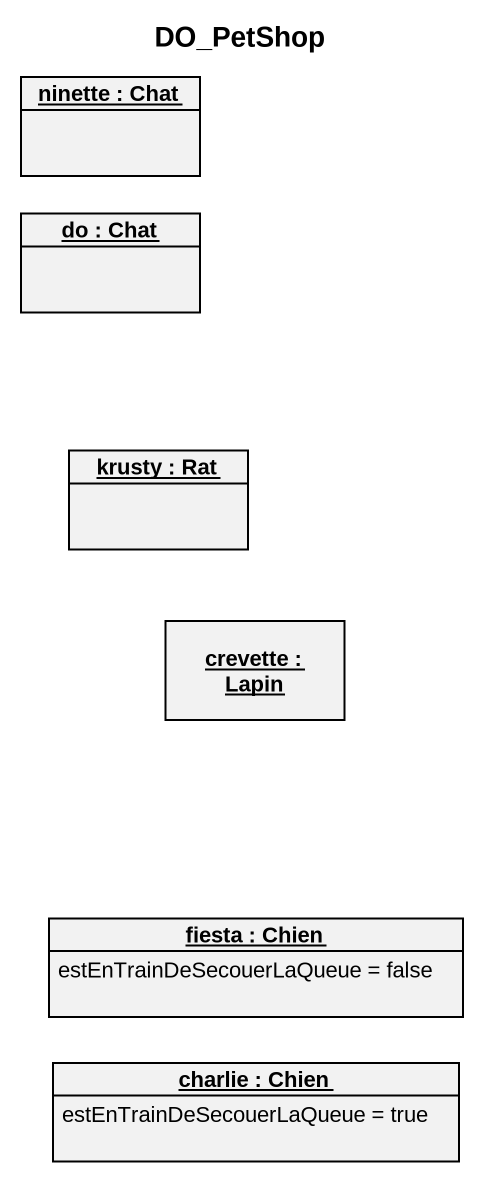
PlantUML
@startuml
title DO_PetShop
hide circle
hide empty members
object "ninette : Chat" as ninette
object "do : Chat" as do
object "krusty : Rat" as krusty
object "crevette : Lapin" as crevette
object "fiesta : Chien" as fiesta {
  estEnTrainDeSecouerLaQueue = false
}
object "charlie : Chien" as charlie {
  estEnTrainDeSecouerLaQueue = true
}
@enduml
